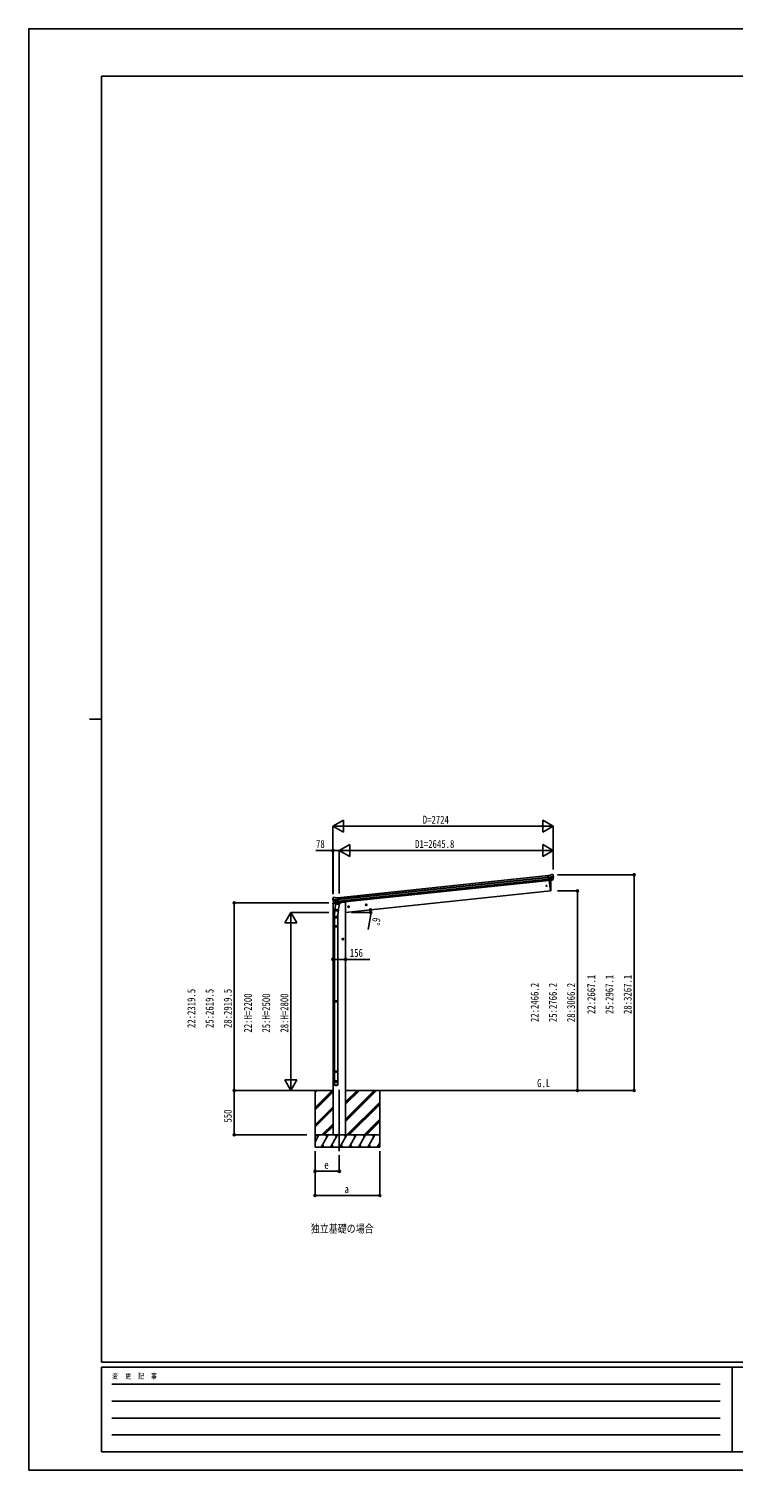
# Model space of a CAD drawing. Units: millimetres, scale not verified. Extents: x -12615 to 12615, y -8910 to 8910.
# Drawn here: x -12615 to -3904, y -8910 to 8910 of the extents above; entities that cross this region are included whole.
import ezdxf
from ezdxf.enums import TextEntityAlignment as Align

# ---------------------------------------------------------------- set-up
doc = ezdxf.new("R2010")
doc.units = ezdxf.units.MM
doc.header["$LTSCALE"] = 50
for name, color, linetype in [('0-2_USER1', 3, 'Continuous'), ('0-3_YKK_12', 2, 'Continuous'), ('0-4_YKK_13', 4, 'Continuous'), ('0-5_YKK_A1', 4, 'Continuous'), ('0-6_YKK_D', 6, 'Continuous'), ('0-7_YKK_ZWAK', 7, 'Continuous')]:
    doc.layers.add(name, color=color, linetype=linetype)
doc.styles.add('ＭＳ ゴシック', font='')
doc.styles.get('ＭＳ ゴシック').set_extended_font_data('MS Gothic')

msp = doc.modelspace()

# ---------------------------------------------------------------- linework, layer by layer
at = {"layer": '0-3_YKK_12'}
msp.add_line((-8774.94, -4205.79), (-8774.94, -4965), dxfattribs=at)
at = {"layer": '0-4_YKK_13'}
for p, q in [((-6164.72, -1554.76), (-6191.24, -1557.55)), ((-6184.46, -1622.1), (-6191.24, -1557.55)), ((-6189.08, -1578.08), (-6129.35, -1571.8)), ((-6128.87, -1577.67), (-6188.47, -1583.93)), ((-6129.7, -1594.42), (-6186.74, -1600.42)), ((-6131.09, -1599.09), (-6186.27, -1604.88)), ((-6139.65, -1615.66), (-6130.2, -1597.36)), ((-6138.6, -1616.09), (-6128.48, -1597.83)), ((-6138.4, -1545.96), (-6138.41, -1545.96)), ((-6134.74, -1547.05), (-6134.74, -1547.05)), ((-6134.74, -1547.05), (-6130.42, -1550.55)), ((-6130.42, -1550.55), (-6129.56, -1551.25)), ((-6128.17, -1554.94), (-6128.48, -1553.09)), ((-6141.1, -1617.32), (-6184.48, -1621.88)), ((-6184.46, -1622.1), (-6174.51, -1621.06)), ((-6177.58, -1621.38), (-6164.19, -1748.77)), ((-6174.51, -1621.06), (-6174.24, -1621.12)), ((-6174.24, -1621.12), (-6148.91, -1618.46)), ((-6164.19, -1748.77), (-6162.13, -1748.48)), ((-6148.91, -1618.46), (-6148.65, -1618.34)), ((-6148.65, -1618.34), (-6140.96, -1617.53)), ((-8854.94, -1900.16), (-8855.84, -1906.99)), ((-8855.84, -1906.99), (-8822.11, -1903.45)), ((-8855.23, -1841.57), (-8855.31, -1839.7)), ((-8853.94, -1836.8), (-8854.64, -1837.66)), ((-8850.44, -1832.48), (-8853.94, -1836.8)), ((-8835.43, -1895.8), (-8852.28, -1897.57)), ((-8790.83, -1851.54), (-8850.57, -1857.81)), ((-8850.44, -1832.48), (-8850.44, -1832.48)), ((-8849.82, -1863.65), (-8790.22, -1857.39)), ((-8847.09, -1830.66), (-8847.08, -1830.66)), ((-8832.31, -1899.21), (-8846.01, -1883.46)), ((-8845.52, -1879.87), (-8788.49, -1873.87)), ((-8831.37, -1898.57), (-8844.42, -1882.64)), ((-8843.19, -1884.14), (-8788.02, -1878.34)), ((-8818.87, -1908.5), (-8832.23, -1974.15)), ((-8822.01, -1899.32), (-8829.7, -1900.13)), ((-8829.61, -1899.89), (-8786.23, -1895.33)), ((-8828.86, -1900.13), (-8827.29, -1899.97)), ((-8827.29, -1899.97), (-8789.75, -1896.02)), ((-8825.5, -1900.43), (-8825.65, -1901.16)), ((-8825.03, -1902.29), (-8800.28, -1912.04)), ((-8821.74, -1899.39), (-8822.01, -1899.32)), ((-8796.41, -1896.72), (-8821.74, -1899.39)), ((-8819.51, -1833.79), (-8792.99, -1831.01)), ((-8773.99, -1917.63), (-8818.87, -1908.5)), ((-8816.7, -1905.58), (-8817.36, -1908.81)), ((-8795.89, -1897.05), (-8798.81, -1911.4)), ((-8796.15, -1896.6), (-8796.41, -1896.72)), ((-8786.21, -1895.56), (-8796.15, -1896.6)), ((-8786.21, -1895.56), (-8792.99, -1831.01)), ((-8789.75, -1896.02), (-8788.19, -1895.86)), ((-8787.35, -1983.28), (-8773.99, -1917.63)), ((-8786.37, -1893.98), (-8785.45, -1894.16)), ((-8785.45, -1894.16), (-8774.25, -1911.09)), ((-8782.09, -1899.24), (-8752.82, -1896.16)), ((-8774.25, -1911.09), (-8775.51, -1917.32)), ((-8747.96, -1888.61), (-8748.39, -1891.84)), ((-8837.53, -2082.32), (-8837.53, -2047.97)), ((-8791.53, -2082.32), (-8837.53, -2082.32)), ((-8835.53, -2082.32), (-8835.53, -2179.07)), ((-8829.82, -1989.44), (-8835.38, -2045.16)), ((-8834.71, -1986.4), (-8832.22, -1974.15)), ((-8834.5, -1987.8), (-8834.5, -1987.8)), ((-8833.16, -1988.76), (-8792.2, -1997.09)), ((-8787.35, -1983.28), (-8832.23, -1974.15)), ((-8786.92, -1981.14), (-8793.57, -2048.89)), ((-8793.53, -2082.32), (-8793.53, -2179.07)), ((-8791.53, -2047.67), (-8791.53, -2082.32)), ((-8787.36, -1983.28), (-8789.9, -1995.75)), ((-8837.53, -2181.07), (-8836.53, -2179.07)), ((-8791.53, -2181.07), (-8837.53, -2181.07)), ((-8791.53, -2189.07), (-8837.53, -2189.07)), ((-8792.53, -2179.07), (-8836.53, -2179.07)), ((-8792.53, -2191.07), (-8836.53, -2191.07)), ((-8835.53, -2191.07), (-8835.53, -3109)), ((-8793.53, -2191.07), (-8793.53, -3109)), ((-8791.53, -2181.07), (-8792.53, -2179.07)), ((-8791.53, -2189.07), (-8792.53, -2191.07)), ((-8791.53, -2181.07), (-8791.53, -2189.07)), ((-8837.53, -3111), (-8836.53, -3109)), ((-8791.53, -3111), (-8837.53, -3111)), ((-8791.53, -3119), (-8837.53, -3119)), ((-8792.53, -3109), (-8836.53, -3109)), ((-8792.53, -3121), (-8836.53, -3121)), ((-8835.53, -3121), (-8835.53, -3975.44)), ((-8793.53, -3121), (-8793.53, -3975.44)), ((-8791.53, -3111), (-8792.53, -3109)), ((-8791.53, -3119), (-8792.53, -3121)), ((-8791.53, -3111), (-8791.53, -3119)), ((-8837.53, -3977.44), (-8836.53, -3975.44)), ((-8791.53, -3977.44), (-8837.53, -3977.44)), ((-8791.53, -3985.44), (-8837.53, -3985.44)), ((-8837.53, -4131.58), (-8837.53, -4097.44)), ((-8791.53, -4097.44), (-8837.53, -4097.44)), ((-8792.53, -3975.44), (-8836.53, -3975.44)), ((-8792.53, -3987.44), (-8836.53, -3987.44)), ((-8835.53, -3987.44), (-8835.53, -4097.44)), ((-8793.53, -3987.44), (-8793.53, -4097.44)), ((-8791.53, -3977.44), (-8792.53, -3975.44)), ((-8791.53, -3985.44), (-8792.53, -3987.44)), ((-8791.53, -3977.44), (-8791.53, -3985.44)), ((-8791.53, -4131.58), (-8791.53, -4097.44))]:
    msp.add_line(p, q, dxfattribs=at)
for points in [[(-6164.72, -1554.76), (-6153.12, -1547.79), (-6153.12, -1547.79)], [(-6151.89, -1547.38), (-6151.89, -1547.38), (-6138.41, -1545.96)], [(-8833.6, -1829.24), (-8833.6, -1829.24), (-8847.08, -1830.66)], [(-8819.51, -1833.79), (-8832.31, -1829.39), (-8832.31, -1829.39)], [(-8837.53, -2181.07), (-8837.53, -2189.07), (-8836.53, -2191.07)], [(-8837.53, -3111), (-8837.53, -3119), (-8836.53, -3121)], [(-8837.53, -3977.44), (-8837.53, -3985.44), (-8836.53, -3987.44)]]:
    msp.add_lwpolyline(points, dxfattribs=at)
for centre, radius in [((-6210.98, -1686.22), 6.5), ((-8774.94, -4615), 4.5)]:
    msp.add_circle(centre, radius, dxfattribs=at)
for centre, radius, start, end in [((-6151.58, -1550.37), 3, 96.02369, 120.97631), ((-6137.88, -1550.94), 5, 51.04426, 95.95574), ((-6321.73, -1576.59), 192.44, 1.4271, 6.57578), ((-6132.87, -1595.99), 3, 332.69111, 354.20009), ((-6329.06, -1576.06), 200.2, 354.20009, 359.53883), ((-6084.07, -1569.69), 45.32, 182.67122, 185.64518), ((-6128.68, -1579.01), 1.35, 95.1605, 97.91927), ((-6126.07, -1577.45), 2.74, 179.02151, 184.43412), ((-6131.1, -1596.38), 3, 331, 354.13916), ((-6329.06, -1576.06), 202, 354.13916, 6), ((-7058.79, -1708.56), 900, 357.63919, 5.64987), ((-6162.55, -1745.51), 3, 278, 357.63919), ((-6141.22, -1614.64), 2.99, 285.2717, 331.00739), ((-8654.33, -1820.45), 202, 186, 197.86084), ((-8851.96, -1900.55), 3, 96, 172.5), ((-8661.4, -1822.5), 192.44, 185.42422, 190.5729), ((-8895.29, -1865.16), 45.32, 6.35482, 9.32878), ((-8846.56, -1835.63), 5, 96.04426, 140.95574), ((-8852.6, -1864.02), 2.74, 7.56588, 12.97849), ((-8849.73, -1865), 1.35, 94.08073, 96.8395), ((-8654.33, -1820.45), 200.2, 192.46117, 197.79991), ((-8843.74, -1881.49), 3, 197.86084, 221), ((-8842.1, -1880.74), 3, 197.79991, 219.30889), ((-8833.28, -1832.22), 3, 71.02369, 95.97631), ((-8830.05, -1897.25), 2.99, 220.99261, 266.7283), ((-8828.91, -1899.64), 0.5, 240.73754, 276), ((-8825.99, -1900.33), 0.5, 348.5, 96), ((-8824.67, -1901.36), 1, 168.5, 248.5), ((-8799.81, -1911.13), 1.03, 242.53897, 344.46569), ((-8795.31, -1897.21), 0.604, 93.09842, 164.70595), ((-8788.24, -1895.36), 0.5, 276, 311.26246), ((-8753.35, -1891.19), 5, 276, 352.5), ((-8807.53, -2047.97), 30, 177.45142, 180), ((-8832.81, -1986.82), 1.95, 167.54017, 209.97766), ((-8832.76, -1986.8), 2, 209.90962, 258.5), ((-8791.8, -1995.13), 2, 258.5, 341.96843)]:
    msp.add_arc(centre, radius, start, end, dxfattribs=at)
for centre, major_axis, ratio, start_param, end_param in [((-6130.43, -1554.55), (-0.87, 5.91), 0.020485, 0.67143203, 1.56913061), ((-6135.82, -1550.03), (5.88, -1.31), 0.24881, 0.46058498, 0.46410383), ((-6131.45, -1553.58), (-2.34, 1.9), 0.995767, 3.98597162, 4.71238898), ((-6326.76, -1598.01), (-20.92, 199.05), 0.994373, 4.71137894, 4.7277536), ((-6141.42, -1614.34), (-0.11, 3), 0.642905, 3.24593831, 4.20392797), ((-6141.28, -1614.54), (1.66, -2.51), 0.997631, 5.80419048, 5.89294842), ((-6141.35, -1614.44), (3.53, -2.11), 0.650902, 5.25614477, 5.32895537), ((-6138.98, -1614.09), (1.08, 3.13), 0.040856, 2.11350352, 2.14162489), ((-8852.31, -1839.55), (1.9, 2.34), 0.995767, 1.57079633, 2.29721369), ((-8848.76, -1835.17), (-5.48, -2.51), 0.24881, 5.81908147, 5.82260033), ((-8853.1, -1840.71), (-0.38, 5.97), 0.020485, 4.7140547, 5.61175327), ((-8652.03, -1842.4), (-20.92, 199.05), 0.994373, 1.55543171, 1.57180637), ((-8832.35, -1897.17), (-1.71, 2.84), 0.040856, 4.14156042, 4.16968179), ((-8829.92, -1896.91), (-0.51, 2.96), 0.642905, 2.07925734, 3.03724699), ((-8829.96, -1897.02), (-3.02, -2.79), 0.650902, 0.95422993, 1.02704053), ((-8830.01, -1897.14), (-1.1, -2.8), 0.997631, 0.39023689, 0.47899483), ((-8814.53, -2047.67), (23, 0), 0.996195, 2.62193603, 6.60747969), ((-8814.53, -2047.67), (21, 0), 0.996195, 3.02154981, 6.2247991), ((-8814.53, -4129.84), (-23, 0), 0.996195, 3.14159265, 6.28318531), ((-8814.53, -4131.58), (-23, 0), 0.996195, 3.14159265, 6.28318531), ((-8814.53, -4131.58), (0, -23.43), 0.981806, 4.71238898, 7.85398163)]:
    msp.add_ellipse(centre, major_axis=major_axis, ratio=ratio, start_param=start_param, end_param=end_param, dxfattribs=at)
msp.add_ellipse((-8814.53, -4131.58), major_axis=(21, 0), ratio=0.996195, dxfattribs=at)
at = {"layer": '0-5_YKK_A1'}
for p, q in [((-8792.78, -1833), (-6191.03, -1559.54)), ((-8790.8, -1851.89), (-6189.05, -1578.44)), ((-8790.37, -1856.07), (-6188.61, -1582.61)), ((-8788.27, -1875.93), (-6186.52, -1602.47)), ((-6184.76, -1619.21), (-8786.51, -1892.67)), ((-6164.19, -1748.77), (-8697.69, -2015.05)), ((-6177.58, -1621.38), (-6164.19, -1748.77)), ((-8852.69, -4765), (-8852.69, -1906.66)), ((-8651.03, -1942.78), (-8670.92, -1944.87)), ((-8661.76, -1936.36), (-8667.83, -1940.77)), ((-8667.83, -1940.77), (-8667.05, -1948.24)), ((-8667.05, -1948.24), (-8660.19, -1951.29)), ((-8659.93, -1953.77), (-8662.02, -1933.88)), ((-8654.9, -1939.41), (-8661.76, -1936.36)), ((-8432.24, -1919.78), (-8452.13, -1921.87)), ((-8442.96, -1913.36), (-8449.04, -1917.78)), ((-8449.04, -1917.78), (-8448.25, -1925.24)), ((-8448.25, -1925.24), (-8441.4, -1928.29)), ((-8441.13, -1930.77), (-8443.23, -1910.88)), ((-8436.11, -1916.42), (-8442.96, -1913.36)), ((-8721.19, -2344.55), (-8741.19, -2344.55)), ((-8731.19, -2337.05), (-8737.69, -2340.8)), ((-8737.69, -2340.8), (-8737.69, -2348.3)), ((-8737.69, -2348.3), (-8731.19, -2352.06)), ((-8731.19, -2354.55), (-8731.19, -2334.55)), ((-8724.69, -2340.8), (-8731.19, -2337.05)), ((-9257.37, -4215), (-8852.69, -4215)), ((-9074.94, -4215), (-9074.94, -4915)), ((-9074.94, -4426.23), (-8863.71, -4215)), ((-9074.94, -4242.38), (-9047.56, -4215)), ((-9074.94, -4228.24), (-9061.7, -4215)), ((-9074.94, -4440.37), (-8852.69, -4218.12)), ((-9074.94, -4454.51), (-8852.69, -4232.26)), ((-8697.19, -4215), (-5865.62, -4215)), ((-8697.19, -4597.26), (-8314.93, -4215)), ((-8697.19, -4568.98), (-8343.21, -4215)), ((-8697.19, -4583.12), (-8329.07, -4215)), ((-8697.19, -4385.13), (-8527.06, -4215)), ((-8697.19, -4370.99), (-8541.2, -4215)), ((-8697.19, -4356.85), (-8555.34, -4215)), ((-8274.94, -4215), (-8274.94, -4915)), ((-9074.94, -4638.36), (-8852.69, -4416.11)), ((-9074.94, -4652.5), (-8852.69, -4430.25)), ((-9074.94, -4666.64), (-8852.69, -4444.39)), ((-8681.08, -4765), (-8274.94, -4358.86)), ((-8666.94, -4765), (-8274.94, -4373)), ((-8652.8, -4765), (-8274.94, -4387.15)), ((-8989.45, -4765), (-8852.69, -4628.24)), ((-8468.95, -4765), (-8274.94, -4570.99)), ((-8454.81, -4765), (-8274.94, -4585.13)), ((-8440.66, -4765), (-8274.94, -4599.28)), ((-8274.94, -4765), (-9074.94, -4765)), ((-9074.94, -4848.83), (-9026.54, -4765)), ((-9041.54, -4790.98), (-9056.54, -4765)), ((-8997.67, -4915), (-8911.07, -4765)), ((-8975.31, -4765), (-8852.69, -4642.38)), ((-8961.16, -4765), (-8852.69, -4656.53)), ((-8926.07, -4790.98), (-8941.07, -4765)), ((-8882.2, -4915), (-8795.6, -4765)), ((-8810.6, -4790.98), (-8825.6, -4765)), ((-8766.73, -4915), (-8680.13, -4765)), ((-8695.13, -4790.98), (-8710.13, -4765)), ((-8651.26, -4915), (-8564.66, -4765)), ((-8579.66, -4790.98), (-8594.66, -4765)), ((-8535.79, -4915), (-8449.19, -4765)), ((-8479.19, -4765), (-8464.19, -4790.98)), ((-8420.32, -4915), (-8333.72, -4765)), ((-8348.72, -4790.98), (-8363.72, -4765)), ((-9074.94, -4915), (-8274.94, -4915)), ((-8982.68, -4889.02), (-8967.68, -4915)), ((-8867.2, -4889.02), (-8852.2, -4915)), ((-8751.73, -4889.02), (-8736.74, -4915)), ((-8636.26, -4889.02), (-8621.27, -4915)), ((-8520.79, -4889.02), (-8505.8, -4915)), ((-8405.32, -4889.02), (-8390.33, -4915)), ((-8304.85, -4915), (-8274.94, -4863.19)), ((-8289.85, -4889.02), (-8274.94, -4914.85))]:
    msp.add_line(p, q, dxfattribs=at)
for points in [[(-8697.19, -4765), (-8697.19, -1886), (-8717.19, -1886), (-8748.05, -1889.24)], [(-8660.19, -1951.29), (-8654.12, -1946.88), (-8654.9, -1939.41)], [(-8441.4, -1928.29), (-8435.32, -1923.88), (-8436.11, -1916.42)], [(-8731.19, -2352.06), (-8724.69, -2348.3), (-8724.69, -2340.8)]]:
    msp.add_lwpolyline(points, dxfattribs=at)
for centre, radius in [((-8660.98, -1943.82), 8.5), ((-8660.98, -1943.82), 7.7), ((-8660.98, -1943.82), 6.5), ((-8442.18, -1920.83), 8.5), ((-8442.18, -1920.83), 7.7), ((-8442.18, -1920.83), 6.5), ((-8731.19, -2344.55), 8.5), ((-8731.19, -2344.55), 7.7), ((-8731.19, -2344.55), 6.5)]:
    msp.add_circle(centre, radius, dxfattribs=at)
at = {"layer": '0-6_YKK_D'}
for p, q in [((-8853.19, -947.95), (-8723.29, -872.95)), ((-8723.29, -1022.95), (-8723.29, -872.95)), ((-6129.14, -947.95), (-6259.05, -872.95)), ((-6259.05, -872.95), (-6259.05, -1022.95)), ((-8853.19, -1779.02), (-8853.19, -946.95)), ((-8853.19, -947.95), (-8723.29, -1022.95)), ((-8853.19, -947.95), (-8593.38, -947.95)), ((-8703.19, -947.95), (-6279.14, -947.95)), ((-6129.14, -947.95), (-6388.95, -947.95)), ((-6129.14, -947.95), (-6259.05, -1022.95)), ((-6129.14, -1485.13), (-6129.14, -946.95)), ((-8852.69, -1789.02), (-8852.69, -1246.95)), ((-8774.94, -1247.95), (-8645.04, -1172.95)), ((-8774.94, -1780.85), (-8774.94, -1246.95)), ((-8774.94, -1780.85), (-8774.94, -1246.95)), ((-8645.04, -1322.95), (-8645.04, -1172.95)), ((-6129.14, -1247.95), (-6259.05, -1172.95)), ((-6259.05, -1172.95), (-6259.05, -1322.95)), ((-6129.14, -1485.13), (-6129.14, -1246.95)), ((-8774.94, -1247.95), (-8645.04, -1322.95)), ((-8774.94, -1247.95), (-8515.13, -1247.95)), ((-8624.94, -1247.95), (-6279.14, -1247.95)), ((-6129.14, -1247.95), (-6388.95, -1247.95)), ((-6129.14, -1247.95), (-6259.05, -1322.95)), ((-6078.31, -1547.95), (-5128.14, -1547.95)), ((-5129.14, -1547.95), (-5129.14, -4215)), ((-6078.31, -1748.77), (-5828.14, -1748.77)), ((-5829.14, -1748.77), (-5829.14, -4215)), ((-8903.19, -1895.51), (-10075.94, -1895.51)), ((-10074.94, -1895.51), (-10074.94, -4215)), ((-9374.94, -2015), (-9449.94, -2144.9)), ((-8903.19, -2015), (-9375.94, -2015)), ((-9374.94, -2015), (-9299.94, -2144.9)), ((-9374.94, -2015), (-9374.94, -2274.81)), ((-8623.33, -2015.05), (-8385.07, -2015.05)), ((-8390.24, -2065.88), (-8416.41, -2224.13)), ((-9449.94, -2144.9), (-9299.94, -2144.9)), ((-9374.94, -2165), (-9374.94, -4065)), ((-9374.94, -4215), (-9449.94, -4085.1)), ((-9299.94, -4085.1), (-9449.94, -4085.1)), ((-9374.94, -4215), (-9374.94, -3955.19)), ((-9374.94, -4215), (-9299.94, -4085.1)), ((-9262.25, -4215), (-10075.94, -4215)), ((-9262.25, -4215.15), (-10075.94, -4215.15)), ((-10074.94, -4215.15), (-10074.94, -4765.15)), ((-9262.25, -4215), (-9375.94, -4215)), ((-6077.31, -4215), (-5828.14, -4215)), ((-6077.31, -4215), (-5128.14, -4215)), ((-9176.19, -4765.15), (-10075.94, -4765.15)), ((-9074.94, -4965.15), (-9074.94, -5516)), ((-9074.94, -4965.15), (-9074.94, -5216)), ((-8274.94, -4965.15), (-8274.94, -5516)), ((-8774.94, -5016.52), (-8774.94, -5216)), ((-8774.94, -5215), (-9074.94, -5215)), ((-8274.94, -5515), (-9074.94, -5515))]:
    msp.add_line(p, q, dxfattribs=at)
for points in [[(-8774.94, -1247.95), (-8852.69, -1247.95), (-9064.09, -1247.95)], [(-8852.69, -2594.55), (-8697.19, -2594.55), (-8399.39, -2594.55)]]:
    msp.add_lwpolyline(points, dxfattribs=at)
for centre in [(-8852.69, -1247.95), (-5129.14, -1547.95), (-5829.14, -1748.77), (-10074.94, -1895.51), (-8387.78, -1982.48), (-8386.07, -2015.05), (-8852.69, -2594.55), (-8697.19, -2594.55), (-10074.94, -4215), (-10074.94, -4215.15), (-5829.14, -4215), (-5129.14, -4215), (-10074.94, -4765.15), (-9074.94, -5215), (-8774.94, -5215), (-9074.94, -5515), (-8274.94, -5515)]:
    msp.add_circle(centre, 12.75, dxfattribs=at)
for start, end in [(350.61241, 0), (0, 6)]:
    msp.add_arc((-8697.69, -2015.05), 311.62, start, end, dxfattribs=at)
at = {"layer": '0-7_YKK_ZWAK'}
for p, q in [((11685.06, 8325), (-11714.94, 8325)), ((-11714.94, -7575), (-11714.94, 8325)), ((-11864.94, 375), (-11714.94, 375)), ((11685.06, -7575), (-11714.94, -7575)), ((-3914.94, -7635), (-11714.94, -7635)), ((-11714.94, -8685), (-11714.94, -7635)), ((-3914.94, -7635), (-3914.94, -8685)), ((-14.94, -7635), (-3914.94, -7635)), ((-11587.44, -7845), (-4064.94, -7845)), ((-11587.44, -8055), (-4064.94, -8055)), ((-11587.44, -8265), (-4064.94, -8265)), ((-11587.44, -8475), (-4064.94, -8475)), ((-11714.94, -8685), (-3914.94, -8685)), ((-3914.94, -8685), (-14.94, -8685))]:
    msp.add_line(p, q, dxfattribs=at)
msp.add_lwpolyline([(-12615, -8910), (12615, -8910), (12615, 8910), (-12615, 8910)], close=True, dxfattribs=at)

# ---------------------------------------------------------------- texts
at = {"layer": '0-2_USER1', "style": 'ＭＳ ゴシック', "width": 0.8}
for s, p in [('G.L', (-6328, -4204)), ('独立基礎の場合', (-9127, -6003))]:
    msp.add_text(s, height=98.97, dxfattribs=at).set_placement(p, align=Align.BOTTOM_LEFT)
at = {"layer": '0-6_YKK_D', "style": 'ＭＳ ゴシック', "width": 0.8}
for s, p in [('D=2724', (-7743.17, -946.95)), ('78', (-9063.09, -1246.95)), ('D1=2645.8', (-7837.24, -1246.95)), ('156', (-8645.19, -2593.55)), ('e', (-8960.94, -5214)), ('a', (-8710.94, -5514))]:
    msp.add_text(s, height=98.97, dxfattribs=at).set_placement(p, align=Align.BOTTOM_LEFT)
for s, rotation, p in [('6°', 260.612, (-8389.42, -2067.03)), ('22:2667.1', 90, (-5580.14, -3270.27)), ('25:2967.1', 90, (-5355.14, -3270.27)), ('28:3267.1', 90, (-5130.14, -3270.27)), ('22:2319.5', 90, (-10525.94, -3444.06)), ('25:2619.5', 90, (-10300.94, -3444.06)), ('28:2919.5', 90, (-10075.94, -3444.06)), ('22:H=2200', 90, (-9825.94, -3500.2)), ('25:H=2500', 90, (-9600.94, -3500.2)), ('28:H=2800', 90, (-9375.94, -3500.2)), ('22:2466.2', 90, (-6280.14, -3370.69)), ('25:2766.2', 90, (-6055.14, -3370.69)), ('28:3066.2', 90, (-5830.14, -3370.69)), ('550', 90, (-10075.94, -4612.55))]:
    msp.add_text(s, height=98.97, rotation=rotation, dxfattribs=at).set_placement(p, align=Align.BOTTOM_LEFT)
at = {"layer": '0-7_YKK_ZWAK', "style": 'ＭＳ ゴシック', "width": 0.8}
msp.add_text('変  更  記  事', height=65.98, dxfattribs=at).set_placement((-11583.93, -7800), align=Align.BOTTOM_LEFT)

doc.saveas('drawing.dxf')
